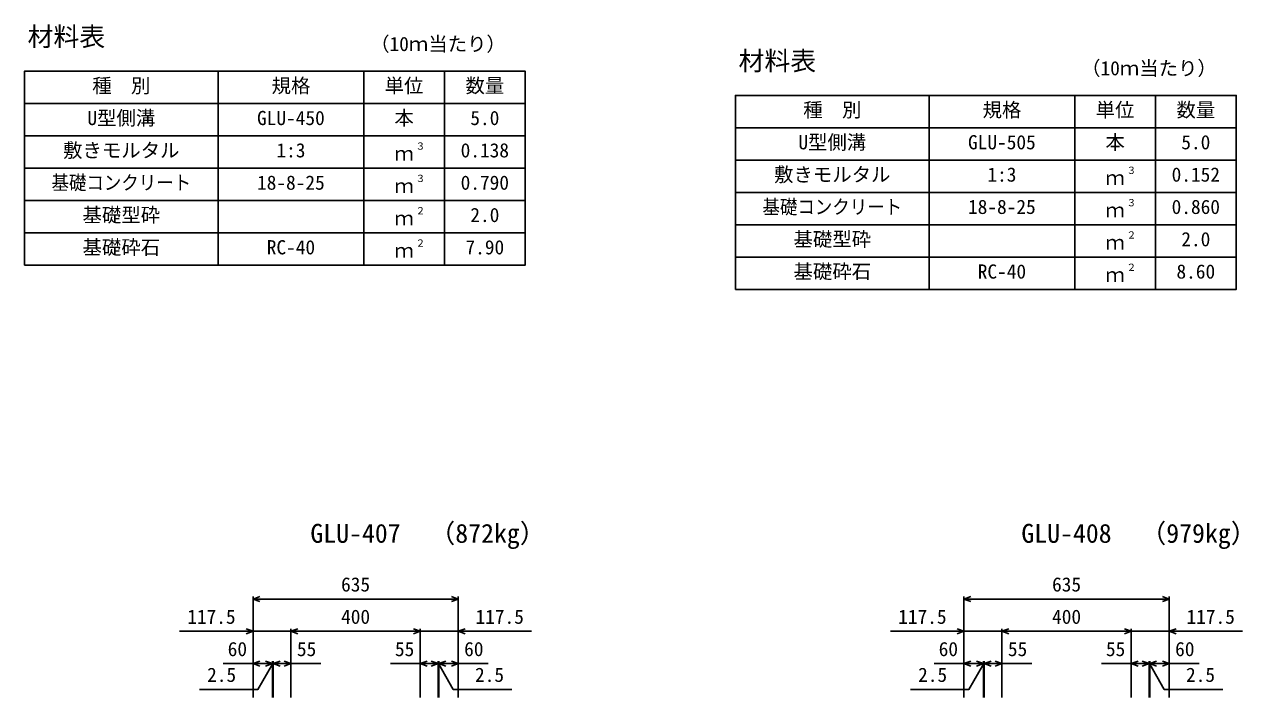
# Model space of a CAD drawing. Units: millimetres, scale not verified. Extents: x -25200 to 25200, y -8910 to 8910.
# Drawn here: x 14881 to 18651, y 1898 to 3981 of the extents above; entities that cross this region are included whole.
import ezdxf
from ezdxf.enums import TextEntityAlignment as Align

# ---------------------------------------------------------------- set-up
doc = ezdxf.new("R2010")
doc.units = ezdxf.units.MM
doc.header["$LTSCALE"] = 30
for name, color, linetype, lineweight in [('0-0_DIM', 7, 'Continuous', 25), ('0-3_HYO', 3, 'Continuous', 25), ('0-4_HYO2', 4, 'Continuous', 25), ('0-7_TXT', 7, 'Continuous', 25)]:
    doc.layers.add(name, color=color, linetype=linetype, lineweight=lineweight)
doc.styles.add('ＭＳ ゴシック', font='')
doc.styles.get('ＭＳ ゴシック').set_extended_font_data('MS Gothic')

msp = doc.modelspace()

# ---------------------------------------------------------------- linework, layer by layer
at = {"layer": '0-0_DIM'}
for p, q in [((15588.6, 2211.03), (15588.6, 1898.41)), ((16223.6, 2203.53), (15588.6, 2203.53)), ((16223.6, 2211.03), (16223.6, 1898.41)), ((17788.6, 2211.03), (17788.6, 1898.41)), ((18423.6, 2203.53), (17788.6, 2203.53)), ((18423.6, 2211.03), (18423.6, 1898.41)), ((15361.39, 2103.53), (15588.6, 2103.53)), ((15706.1, 2103.53), (15588.6, 2103.53)), ((15706.1, 2111.03), (15706.1, 1898.41)), ((15706.1, 2103.53), (16106.1, 2103.53)), ((16106.1, 2111.03), (16106.1, 1898.41)), ((16106.1, 2103.53), (16223.6, 2103.53)), ((16450.8, 2103.53), (16223.6, 2103.53)), ((17561.39, 2103.53), (17788.6, 2103.53)), ((17906.1, 2103.53), (17788.6, 2103.53)), ((17906.1, 2111.03), (17906.1, 1898.41)), ((17906.1, 2103.53), (18306.1, 2103.53)), ((18306.1, 2111.03), (18306.1, 1898.41)), ((18306.1, 2103.53), (18423.6, 2103.53)), ((18650.8, 2103.53), (18423.6, 2103.53)), ((15588.6, 2003.53), (15496.28, 2003.53)), ((15588.6, 2003.53), (15648.6, 2003.53)), ((15648.6, 2011.03), (15648.6, 1898.41)), ((15648.6, 2003.53), (15651.1, 2003.53)), ((15651.1, 2011.03), (15651.1, 1898.41)), ((15706.1, 2003.53), (15651.1, 2003.53)), ((15706.1, 2003.53), (15798.41, 2003.53)), ((16106.1, 2003.53), (16013.78, 2003.53)), ((16106.1, 2003.53), (16161.1, 2003.53)), ((16161.1, 2011.03), (16161.1, 1898.41)), ((16161.1, 2003.53), (16163.6, 2003.53)), ((16163.6, 2011.03), (16163.6, 1898.41)), ((16223.6, 2003.53), (16163.6, 2003.53)), ((16223.6, 2003.53), (16315.91, 2003.53)), ((17788.6, 2003.53), (17696.28, 2003.53)), ((17788.6, 2003.53), (17848.6, 2003.53)), ((17848.6, 2011.03), (17848.6, 1898.41)), ((17848.6, 2003.53), (17851.1, 2003.53)), ((17851.1, 2011.03), (17851.1, 1898.41)), ((17906.1, 2003.53), (17851.1, 2003.53)), ((17906.1, 2003.53), (17998.41, 2003.53)), ((18306.1, 2003.53), (18213.78, 2003.53)), ((18306.1, 2003.53), (18361.1, 2003.53)), ((18361.1, 2011.03), (18361.1, 1898.41)), ((18361.1, 2003.53), (18363.6, 2003.53)), ((18363.6, 2011.03), (18363.6, 1898.41)), ((18423.6, 2003.53), (18363.6, 2003.53)), ((18423.6, 2003.53), (18515.91, 2003.53))]:
    msp.add_line(p, q, dxfattribs=at)
for points in [[(15609.74, 2195.84), (15588.6, 2203.53), (15609.74, 2211.23)], [(16202.45, 2211.23), (16223.6, 2203.53), (16202.45, 2195.84)], [(17809.74, 2195.84), (17788.6, 2203.53), (17809.74, 2211.23)], [(18402.45, 2211.23), (18423.6, 2203.53), (18402.45, 2195.84)], [(15567.45, 2095.84), (15588.6, 2103.53), (15567.45, 2111.23)], [(15727.24, 2095.84), (15706.1, 2103.53), (15727.24, 2111.23)], [(16084.95, 2111.23), (16106.1, 2103.53), (16084.95, 2095.84)], [(16244.74, 2095.84), (16223.6, 2103.53), (16244.74, 2111.23)], [(17767.45, 2095.84), (17788.6, 2103.53), (17767.45, 2111.23)], [(17927.24, 2095.84), (17906.1, 2103.53), (17927.24, 2111.23)], [(18284.95, 2111.23), (18306.1, 2103.53), (18284.95, 2095.84)], [(18444.74, 2095.84), (18423.6, 2103.53), (18444.74, 2111.23)], [(15649.85, 2003.53), (15603.89, 1923.93), (15423.17, 1923.93)], [(15609.74, 2011.23), (15588.6, 2003.53), (15609.74, 1995.84)], [(15627.45, 2011.23), (15648.6, 2003.53), (15627.45, 1995.84)], [(15672.24, 2011.23), (15651.1, 2003.53), (15672.24, 1995.84)], [(15684.95, 2011.23), (15706.1, 2003.53), (15684.95, 1995.84)], [(16127.24, 2011.23), (16106.1, 2003.53), (16127.24, 1995.84)], [(16139.95, 2011.23), (16161.1, 2003.53), (16139.95, 1995.84)], [(16162.35, 2003.53), (16208.31, 1923.93), (16389.03, 1923.93)], [(16184.74, 2011.23), (16163.6, 2003.53), (16184.74, 1995.84)], [(16202.45, 2011.23), (16223.6, 2003.53), (16202.45, 1995.84)], [(17849.85, 2003.53), (17803.89, 1923.93), (17623.17, 1923.93)], [(17809.74, 2011.23), (17788.6, 2003.53), (17809.74, 1995.84)], [(17827.45, 2011.23), (17848.6, 2003.53), (17827.45, 1995.84)], [(17872.24, 2011.23), (17851.1, 2003.53), (17872.24, 1995.84)], [(17884.95, 2011.23), (17906.1, 2003.53), (17884.95, 1995.84)], [(18327.24, 2011.23), (18306.1, 2003.53), (18327.24, 1995.84)], [(18339.95, 2011.23), (18361.1, 2003.53), (18339.95, 1995.84)], [(18362.35, 2003.53), (18408.31, 1923.93), (18589.03, 1923.93)], [(18384.74, 2011.23), (18363.6, 2003.53), (18384.74, 1995.84)], [(18402.45, 2011.23), (18423.6, 2003.53), (18402.45, 1995.84)]]:
    msp.add_lwpolyline(points, dxfattribs=at)
at = {"layer": '0-3_HYO'}
for p, q in [((15481.1, 3836.59), (15481.1, 3236.59)), ((15931.1, 3836.59), (15931.1, 3236.59)), ((16181.1, 3836.59), (16181.1, 3236.59)), ((14881.1, 3736.59), (16431.1, 3736.59)), ((17681.1, 3761.59), (17681.1, 3161.59)), ((18131.1, 3761.59), (18131.1, 3161.59)), ((18381.1, 3761.59), (18381.1, 3161.59)), ((17081.1, 3661.59), (18631.1, 3661.59))]:
    msp.add_line(p, q, dxfattribs=at)
for points in [[(14881.1, 3236.59), (16431.1, 3236.59), (16431.1, 3836.59), (14881.1, 3836.59)], [(17081.1, 3161.59), (18631.1, 3161.59), (18631.1, 3761.59), (17081.1, 3761.59)]]:
    msp.add_lwpolyline(points, close=True, dxfattribs=at)
at = {"layer": '0-4_HYO2'}
for p, q in [((14881.1, 3636.59), (16431.1, 3636.59)), ((17081.1, 3561.59), (18631.1, 3561.59)), ((14881.1, 3536.59), (16431.1, 3536.59)), ((14881.1, 3436.59), (16431.1, 3436.59)), ((17081.1, 3461.59), (18631.1, 3461.59)), ((17081.1, 3361.59), (18631.1, 3361.59)), ((14881.1, 3336.59), (16431.1, 3336.59)), ((17081.1, 3261.59), (18631.1, 3261.59))]:
    msp.add_line(p, q, dxfattribs=at)

# ---------------------------------------------------------------- texts
at = {"layer": '0-0_DIM', "style": 'ＭＳ ゴシック'}
for s, p in [('635', (15861.1, 2213.53)), ('635', (18061.1, 2213.53)), ('117.5', (15385.1, 2113.53)), ('400', (15861.1, 2113.53)), ('117.5', (16277.09, 2113.53)), ('117.5', (17585.1, 2113.53)), ('400', (18061.1, 2113.53)), ('117.5', (18477.09, 2113.53)), ('60', (15510.28, 2013.53)), ('55', (15724.42, 2013.53)), ('55', (16027.78, 2013.53)), ('60', (16241.92, 2013.53)), ('60', (17710.28, 2013.53)), ('55', (17924.42, 2013.53)), ('55', (18227.78, 2013.53)), ('60', (18441.92, 2013.53)), ('2.5', (15446.59, 1933.93)), ('2.5', (16275.6, 1933.93)), ('2.5', (17646.59, 1933.93)), ('2.5', (18475.6, 1933.93))]:
    msp.add_text(s, height=43.99, dxfattribs=at).set_placement(p, align=Align.BOTTOM_LEFT)
at = {"layer": '0-7_TXT', "style": 'ＭＳ ゴシック'}
for s, height, p in [('材料表', 58.65, (14891.1, 3896.59)), ('（10ｍ当たり）', 43.99, (15951.09, 3885.59)), ('材料表', 58.65, (17091.1, 3821.59)), ('（10ｍ当たり）', 43.99, (18151.09, 3810.59)), ('種\u3000別', 43.99, (15091.1, 3756.59)), ('規格', 43.99, (15646.1, 3756.59)), ('単位', 43.99, (15996.1, 3756.59)), ('数量', 43.99, (16246.1, 3756.59)), ('種\u3000別', 43.99, (17291.1, 3681.59)), ('規格', 43.99, (17846.1, 3681.59)), ('単位', 43.99, (18196.1, 3681.59)), ('数量', 43.99, (18446.1, 3681.59)), ('U型側溝', 43.99, (15076.1, 3656.59)), ('GLU-450', 43.99, (15601.1, 3656.59)), ('本', 43.99, (16026.1, 3656.59)), ('5.0', 43.99, (16261.1, 3656.59)), ('敷きモルタル', 43.99, (15001.1, 3556.59)), ('U型側溝', 43.99, (17276.1, 3581.59)), ('GLU-505', 43.99, (17801.1, 3581.59)), ('本', 43.99, (18226.1, 3581.59)), ('5.0', 43.99, (18461.1, 3581.59)), ('1:3', 43.99, (15661.1, 3556.59)), ('ｍ', 43.99, (16026.1, 3546.59)), ('３', 21.99, (16091.64, 3586.96)), ('0.138', 43.99, (16231.1, 3556.59)), ('敷きモルタル', 43.99, (17201.1, 3481.59)), ('18-8-25', 43.99, (15601.1, 3456.59)), ('３', 21.99, (16091.64, 3486.96)), ('0.790', 43.99, (16231.1, 3456.59)), ('1:3', 43.99, (17861.1, 3481.59)), ('ｍ', 43.99, (18226.1, 3471.59)), ('３', 21.99, (18291.64, 3511.96)), ('0.152', 43.99, (18431.1, 3481.59)), ('ｍ', 43.99, (16026.1, 3446.59)), ('18-8-25', 43.99, (17801.1, 3381.59)), ('３', 21.99, (18291.64, 3411.96)), ('0.860', 43.99, (18431.1, 3381.59)), ('基礎型砕', 43.99, (15061.1, 3356.59)), ('ｍ', 43.99, (16026.1, 3346.59)), ('２', 21.99, (16091.64, 3386.96)), ('2.0', 43.99, (16261.1, 3356.59)), ('ｍ', 43.99, (18226.1, 3371.59)), ('基礎砕石', 43.99, (15061.1, 3256.59)), ('基礎型砕', 43.99, (17261.1, 3281.59)), ('ｍ', 43.99, (18226.1, 3271.59)), ('２', 21.99, (18291.64, 3311.96)), ('2.0', 43.99, (18461.1, 3281.59)), ('RC-40', 43.99, (15631.1, 3256.59)), ('ｍ', 43.99, (16026.1, 3246.59)), ('２', 21.99, (16091.64, 3286.96)), ('7.90', 43.99, (16246.1, 3256.59)), ('基礎砕石', 43.99, (17261.1, 3181.59)), ('RC-40', 43.99, (17831.1, 3181.59)), ('ｍ', 43.99, (18226.1, 3171.59)), ('２', 21.99, (18291.64, 3211.96)), ('8.60', 43.99, (18446.1, 3181.59)), ('GLU-407', 58.65, (15766.1, 2359.83)), ('（872kg）', 58.65, (16134.47, 2359.83)), ('GLU-408', 58.65, (17966.1, 2359.83)), ('（979kg）', 58.65, (18334.47, 2359.83))]:
    msp.add_text(s, height=height, dxfattribs=at).set_placement(p, align=Align.BOTTOM_LEFT)
at = {"layer": '0-7_TXT', "style": 'ＭＳ ゴシック', "width": 0.9}
for p in [(14965.1, 3456.59), (17165.1, 3381.59)]:
    msp.add_text('基礎コンクリート', height=43.99, dxfattribs=at).set_placement(p, align=Align.BOTTOM_LEFT)

doc.saveas('drawing.dxf')
